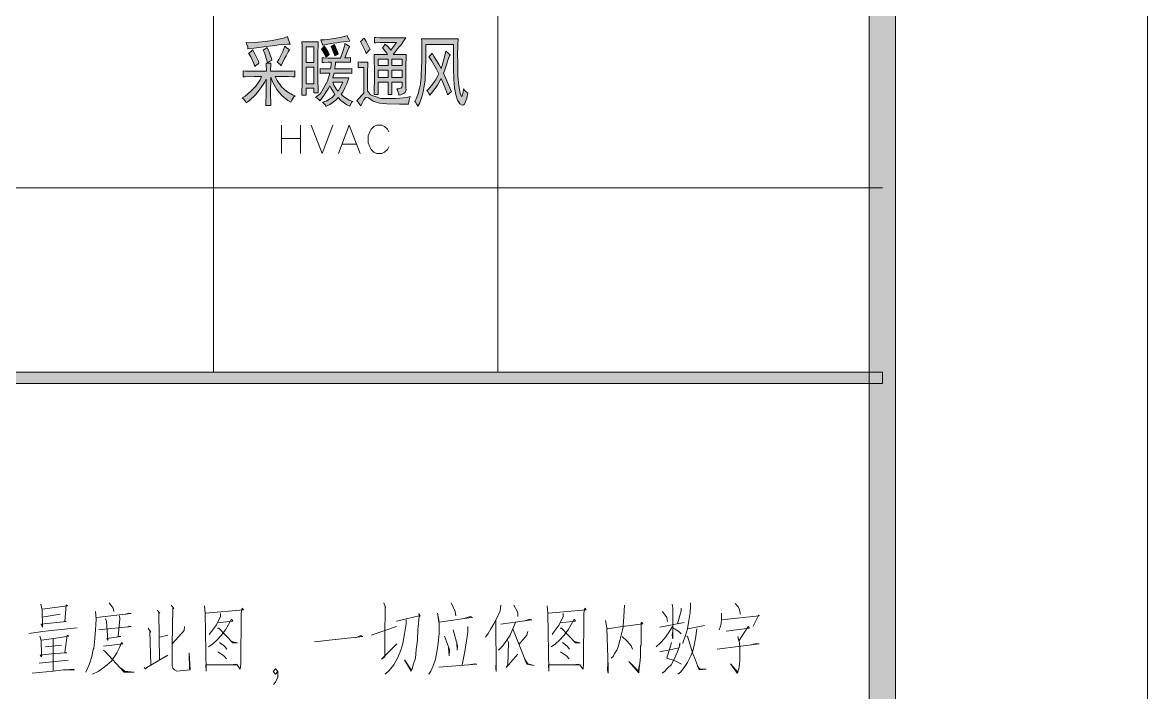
# Model space of a CAD drawing. Header units: millimetres. Extents: x 0 to 829, y 0 to 586.
# Drawn here: x 787.32 to 829.15, y 433.34 to 458.25 of the extents above; entities that cross this region are included whole.
import ezdxf

# ---------------------------------------------------------------- set-up
doc = ezdxf.new("R2010")
doc.units = ezdxf.units.MM

msp = doc.modelspace()

# ---------------------------------------------------------------- hatches: boundary and pattern name
h = msp.add_hatch(color=0)
h.dxf.hatch_style = 2
h.paths.add_polyline_path([(819.788528, 9.36625), (818.80075, 10.3505), (818.80075, 575.281778), (819.788528, 576.266028)])
h = msp.add_hatch(color=0)
h.dxf.hatch_style = 2
h.paths.add_polyline_path([(797.277778, 457.454), (797.179, 457.454), (796.847389, 457.42225), (796.618083, 457.3905), (796.38525, 457.362278), (795.930167, 457.302306), (795.704389, 457.274083), (795.693806, 457.348167), (795.655, 457.464583), (795.630306, 457.506917), (795.725556, 457.503389), (796.085389, 457.524556), (796.346444, 457.552778), (796.6075, 457.581), (797.02025, 457.669194), (797.171944, 457.729167), (797.193111, 457.651556), (797.246028, 457.513972)])
h = msp.add_hatch(color=0)
h.dxf.hatch_style = 2
h.paths.add_polyline_path([(798.410194, 457.609222), (798.554833, 457.61275), (798.837056, 457.6445), (798.981694, 457.669194), (799.126333, 457.693889), (799.327417, 457.746806), (799.387389, 457.775028), (799.408556, 457.715056), (799.461472, 457.609222), (799.493222, 457.563361), (799.376806, 457.552778), (799.133389, 457.521028), (799.002861, 457.503389), (798.872333, 457.482222), (798.611278, 457.436361), (798.477222, 457.408139), (798.466639, 457.475167), (798.431361, 457.573944)])
h = msp.add_hatch(color=0)
h.paths.add_polyline_path([(801.574611, 457.686833), (801.518167, 457.598639), (801.394694, 457.429306), (801.331194, 457.351694), (801.267694, 457.274083), (801.151278, 457.129444), (801.101889, 457.062417), (801.585194, 457.062417), (801.581667, 456.942472), (801.574611, 456.702583), (801.574611, 456.586167), (801.574611, 455.820639), (801.581667, 455.746556), (801.549917, 455.654833), (801.518167, 455.630139), (801.482889, 455.608972), (801.384111, 455.570167), (801.317083, 455.552528), (801.310028, 455.605444), (801.267694, 455.721861), (801.235944, 455.785361), (801.295917, 455.792417), (801.380583, 455.810056), (801.40175, 455.820639), (801.422917, 455.831222), (801.437028, 455.937056), (801.4335, 456.032306), (801.059556, 456.032306), (801.059556, 455.577222), (800.911389, 455.577222), (800.911389, 456.032306), (800.5445, 456.032306), (800.5445, 455.577222), (800.392806, 455.577222), (800.396333, 455.760667), (800.403389, 456.124028), (800.403389, 456.307472), (800.403389, 456.490917), (800.396333, 456.868389), (800.392806, 457.062417), (800.886694, 457.062417), (800.865528, 457.108278), (800.773806, 457.23175), (800.70325, 457.309361), (800.731472, 457.341111), (800.784389, 457.415194), (800.809083, 457.454), (800.886694, 457.376389), (800.989, 457.259972), (801.017222, 457.221167), (801.08425, 457.312889), (801.190083, 457.457528), (801.225361, 457.506917), (800.692667, 457.506917), (800.611528, 457.506917), (800.463361, 457.503389), (800.403389, 457.496333), (800.403389, 457.697417), (800.463361, 457.690361), (800.600944, 457.686833), (800.675028, 457.686833)])
h.paths.add_polyline_path([(801.4335, 456.208694), (801.4335, 456.476806), (801.059556, 456.476806), (801.059556, 456.208694)])
h.paths.add_polyline_path([(800.911389, 456.208694), (800.911389, 456.476806), (800.5445, 456.476806), (800.5445, 456.208694)])
h.paths.add_polyline_path([(801.4335, 456.653194), (801.4335, 456.896611), (801.059556, 456.896611), (801.059556, 456.653194)])
h.paths.add_polyline_path([(800.911389, 456.653194), (800.911389, 456.896611), (800.5445, 456.896611), (800.5445, 456.653194)])
h = msp.add_hatch(color=0)
h.dxf.hatch_style = 2
h.paths.add_polyline_path([(796.420528, 457.330528), (796.491083, 457.154139), (796.57575, 456.91425), (796.586333, 456.854278), (796.540472, 456.829583), (796.462861, 456.780194), (796.431111, 456.751972), (796.409944, 456.854278), (796.328806, 457.090639), (796.272361, 457.23175), (796.307639, 457.245861), (796.38525, 457.298778)])
h = msp.add_hatch(color=0)
h.dxf.hatch_style = 2
h.paths.add_polyline_path([(797.246028, 457.23175), (797.200167, 457.157667), (797.122556, 457.020083), (797.087278, 456.953056), (797.055528, 456.886028), (796.977917, 456.730806), (796.939111, 456.642611), (796.907361, 456.674361), (796.833278, 456.741389), (796.787417, 456.776667), (796.850917, 456.8825), (796.995556, 457.178833), (797.080222, 457.376389), (797.126083, 457.330528), (797.207222, 457.259972)])
h = msp.add_hatch(color=0)
h.paths.add_polyline_path([(798.311417, 457.531611), (798.307889, 457.401083), (798.304361, 457.154139), (798.304361, 457.030667), (798.304361, 456.198111), (798.304361, 456.060528), (798.307889, 455.781833), (798.311417, 455.64425), (798.152667, 455.64425), (798.152667, 455.810056), (797.870444, 455.810056), (797.870444, 455.552528), (797.711694, 455.552528), (797.711694, 455.686583), (797.715222, 455.958222), (797.71875, 456.099333), (797.71875, 457.030667), (797.71875, 457.154139), (797.715222, 457.401083), (797.711694, 457.531611)])
h.paths.add_polyline_path([(798.152667, 455.975861), (798.152667, 456.59675), (797.870444, 456.59675), (797.870444, 455.975861)])
h.paths.add_polyline_path([(798.152667, 456.762556), (798.152667, 457.351694), (797.870444, 457.351694), (797.870444, 456.762556)])
h = msp.add_hatch(color=0)
h.paths.add_polyline_path([(798.470167, 455.287944), (798.60775, 455.32675), (798.840583, 455.471389), (798.935833, 455.577222), (798.879389, 455.658361), (798.780611, 455.820639), (798.745333, 455.89825), (798.688889, 455.781833), (798.501917, 455.503139), (798.371389, 455.344389), (798.350222, 455.383194), (798.272611, 455.443167), (798.219694, 455.464333), (798.399611, 455.619556), (798.660667, 456.074639), (798.745333, 456.3745), (798.618333, 456.3745), (798.441944, 456.370972), (798.3855, 456.363917), (798.3855, 456.543833), (798.434889, 456.536778), (798.628917, 456.529722), (798.770028, 456.529722), (798.780611, 456.575583), (798.79825, 456.699056), (798.801778, 456.776667), (798.688889, 456.776667), (798.519556, 456.769611), (798.463111, 456.762556), (798.463111, 456.942472), (798.537194, 456.935417), (798.681833, 456.931889), (798.752389, 456.931889), (799.143972, 456.931889), (799.218056, 457.140028), (799.302722, 457.415194), (799.309778, 457.475167), (799.352111, 457.446944), (799.440306, 457.3905), (799.486167, 457.362278), (799.450889, 457.309361), (799.362694, 457.097694), (799.302722, 456.942472), (799.355639, 456.942472), (799.465, 456.946), (799.517917, 456.953056), (799.517917, 456.776667), (798.960528, 456.776667), (798.953472, 456.699056), (798.935833, 456.575583), (798.928778, 456.529722), (799.334472, 456.529722), (799.397972, 456.529722), (799.514389, 456.536778), (799.570833, 456.543833), (799.570833, 456.363917), (799.517917, 456.370972), (799.408556, 456.3745), (799.345056, 456.3745), (798.904083, 456.3745), (798.854694, 456.198111), (799.450889, 456.198111), (799.43325, 456.1205), (799.376806, 455.968806), (799.345056, 455.89825), (799.309778, 455.827694), (799.225111, 455.668944), (799.168667, 455.587806), (799.253333, 455.503139), (799.468528, 455.369083), (799.602583, 455.319694), (799.570833, 455.291472), (799.510861, 455.203278), (799.486167, 455.143306), (799.376806, 455.192694), (799.161611, 455.354972), (799.05225, 455.464333), (798.974639, 455.369083), (798.748861, 455.203278), (798.604222, 455.132722), (798.583056, 455.175056), (798.516028, 455.252667)])
h.paths.add_polyline_path([(799.05225, 455.697167), (799.112222, 455.781833), (799.196889, 455.947639), (799.228639, 456.032306), (798.854694, 456.032306), (798.8935, 455.93), (798.995806, 455.764194)])
h = msp.add_hatch(color=0)
h.dxf.hatch_style = 2
h.paths.add_polyline_path([(798.54425, 457.386972), (798.590111, 457.312889), (798.681833, 457.154139), (798.727694, 457.062417), (798.695944, 457.04125), (798.632444, 456.991861), (798.604222, 456.963639), (798.561889, 457.058889), (798.477222, 457.207056), (798.434889, 457.2635), (798.470167, 457.302306), (798.523083, 457.362278)])
h = msp.add_hatch(color=0)
h.dxf.hatch_style = 2
h.paths.add_polyline_path([(798.928778, 457.0095), (798.900556, 457.108278), (798.833528, 457.281139), (798.794722, 457.351694), (798.826472, 457.369333), (798.889972, 457.415194), (798.918194, 457.439889), (798.964056, 457.341111), (799.034611, 457.164722), (799.062833, 457.087111), (799.027556, 457.062417), (798.960528, 457.023611)])
h = msp.add_hatch(color=0)
h.dxf.hatch_style = 2
h.paths.add_polyline_path([(800.025917, 457.67625), (800.096472, 457.542194), (800.209361, 457.330528), (800.251694, 457.252917), (800.205833, 457.221167), (800.13175, 457.140028), (800.103528, 457.097694), (800.071778, 457.178833), (799.965944, 457.401083), (799.884806, 457.542194), (799.920083, 457.573944), (799.990639, 457.640972)])
h = msp.add_hatch(color=0)
h.dxf.hatch_style = 2
h.paths.add_polyline_path([(803.514889, 457.640972), (803.507833, 457.418722), (803.500778, 457.016556), (803.504306, 456.836639), (803.507833, 456.656722), (803.511361, 456.363917), (803.511361, 456.254556), (803.514889, 456.141667), (803.543111, 455.894722), (803.571333, 455.760667), (803.596028, 455.623083), (803.641889, 455.499611), (803.659528, 455.510194), (803.673639, 455.520778), (803.705389, 455.658361), (803.715972, 455.785361), (803.754778, 455.735972), (803.835917, 455.665417), (803.881778, 455.64425), (803.842972, 455.436111), (803.754778, 455.213861), (803.712444, 455.192694), (803.670111, 455.175056), (803.581917, 455.224444), (803.543111, 455.291472), (803.500778, 455.362028), (803.43375, 455.566639), (803.412583, 455.697167), (803.387889, 455.831222), (803.363194, 456.116972), (803.359667, 456.268667), (803.352611, 456.423889), (803.349083, 457.0095), (803.349083, 457.439889), (802.318972, 457.439889), (802.318972, 456.991861), (802.308389, 456.399194), (802.297806, 456.254556), (802.287222, 456.109917), (802.244889, 455.820639), (802.213139, 455.676), (802.181389, 455.531361), (802.089667, 455.266778), (802.026167, 455.143306), (801.987361, 455.19975), (801.930917, 455.287944), (801.90975, 455.319694), (801.962667, 455.414944), (802.047333, 455.640722), (802.075556, 455.77125), (802.103778, 455.901778), (802.142583, 456.194583), (802.149639, 456.360389), (802.160222, 456.522667), (802.167278, 456.8825), (802.167278, 457.076528), (802.167278, 457.270556), (802.16375, 457.552778), (802.160222, 457.640972)])
h = msp.add_hatch(color=0)
h.dxf.hatch_style = 2
h.paths.add_polyline_path([(795.880778, 457.23175), (795.976028, 457.062417), (796.092444, 456.819), (796.113611, 456.741389), (796.078333, 456.720222), (796.000722, 456.66025), (795.954861, 456.621444), (795.923111, 456.730806), (795.810222, 456.974222), (795.729083, 457.108278), (795.764361, 457.129444), (795.838444, 457.192944)])
h = msp.add_hatch(color=0)
h.dxf.hatch_style = 2
h.paths.add_polyline_path([(803.225611, 457.051833), (803.200917, 457.0095), (803.140944, 456.857806), (803.109194, 456.751972), (803.073917, 456.646139), (803.006889, 456.459167), (802.975139, 456.3745), (803.066861, 456.176944), (803.2115, 455.827694), (803.267944, 455.676), (803.225611, 455.647778), (803.155056, 455.591333), (803.126833, 455.566639), (803.095083, 455.658361), (802.978667, 455.958222), (802.890472, 456.166361), (802.844611, 456.081694), (802.749361, 455.926472), (802.699972, 455.852389), (802.650583, 455.781833), (802.534167, 455.630139), (802.467139, 455.552528), (802.435389, 455.616028), (802.375417, 455.697167), (802.350722, 455.721861), (802.41775, 455.774778), (802.54475, 455.922944), (802.60825, 456.014667), (802.67175, 456.106389), (802.767, 456.268667), (802.79875, 456.34275), (802.717611, 456.519139), (802.534167, 456.836639), (802.435389, 456.974222), (802.470667, 457.0095), (802.530639, 457.076528), (802.551806, 457.108278), (802.632944, 456.981278), (802.79875, 456.699056), (802.883417, 456.543833), (802.929278, 456.66025), (803.017472, 456.981278), (803.059806, 457.185889)])
h = msp.add_hatch(color=0)
h.dxf.hatch_style = 2
h.paths.add_polyline_path([(796.388778, 456.441528), (796.388778, 456.490917), (796.38525, 456.642611), (796.378194, 456.741389), (796.554583, 456.741389), (796.551056, 456.653194), (796.547528, 456.5015), (796.547528, 456.441528), (797.14725, 456.441528), (797.207222, 456.441528), (797.358917, 456.448583), (797.447111, 456.452111), (797.447111, 456.229861), (797.358917, 456.236917), (797.21075, 456.243972), (797.154306, 456.243972), (796.720389, 456.243972), (796.787417, 456.092278), (796.953222, 455.859444), (797.048472, 455.774778), (797.14725, 455.693639), (797.355389, 455.570167), (797.461222, 455.531361), (797.408306, 455.489028), (797.330694, 455.365556), (797.302472, 455.287944), (797.186056, 455.347917), (796.974389, 455.527833), (796.875611, 455.64425), (796.776833, 455.760667), (796.618083, 456.046417), (796.554583, 456.219278), (796.547528, 455.619556), (796.547528, 455.527833), (796.551056, 455.298528), (796.554583, 455.164472), (796.364083, 455.164472), (796.371139, 455.305583), (796.378194, 455.531361), (796.378194, 455.619556), (796.378194, 456.15225), (796.318222, 456.02525), (796.163, 455.785361), (796.071278, 455.676), (795.979556, 455.566639), (795.764361, 455.3585), (795.637361, 455.266778), (795.609139, 455.319694), (795.535056, 455.414944), (795.489194, 455.45375), (795.598556, 455.513722), (795.803167, 455.683056), (795.901944, 455.785361), (795.997194, 455.891194), (796.155944, 456.1205), (796.212389, 456.243972), (795.944278, 456.243972), (795.598556, 456.236917), (795.520944, 456.229861), (795.520944, 456.452111), (795.609139, 456.448583), (796.043056, 456.441528)])
h = msp.add_hatch(color=0)
h.dxf.hatch_style = 2
h.paths.add_polyline_path([(800.159972, 456.776667), (800.156444, 456.663778), (800.152917, 456.462694), (800.152917, 456.3745), (800.152917, 455.70775), (800.255222, 455.570167), (800.63975, 455.432583), (800.918444, 455.432583), (801.197139, 455.432583), (801.606361, 455.464333), (801.733361, 455.499611), (801.708667, 455.432583), (801.680444, 455.291472), (801.676917, 455.220917), (801.341778, 455.213861), (800.869056, 455.227972), (800.731472, 455.242083), (800.590361, 455.259722), (800.364583, 455.333806), (800.276389, 455.393778), (800.188194, 455.450222), (800.071778, 455.467861), (800.043556, 455.425528), (800.015333, 455.383194), (799.944778, 455.249139), (799.902444, 455.153889), (799.863639, 455.210333), (799.789556, 455.305583), (799.75075, 455.344389), (799.817778, 455.422), (799.948306, 455.566639), (800.011806, 455.630139), (800.011806, 456.586167), (799.976528, 456.586167), (799.874222, 456.582639), (799.803667, 456.575583), (799.803667, 456.78725), (799.870694, 456.780194), (800.047083, 456.776667)])
h = msp.add_hatch(color=0)
h.dxf.hatch_style = 2
h.paths.add_polyline_path([(769.958667, 444.831611), (769.958667, 445.254944), (819.294639, 445.254944), (819.294639, 444.831611)])

# ---------------------------------------------------------------- linework, layer by layer
at = {"color": 0, "lineweight": 0}
for points in [[(0, 0), (0, 585.632278), (829.154778, 585.632278), (829.154778, 0)], [(819.788528, 9.36625), (818.80075, 10.3505), (818.80075, 575.281778), (819.788528, 576.266028)], [(797.277778, 457.454), (797.179, 457.454), (796.847389, 457.42225), (796.618083, 457.3905), (796.38525, 457.362278), (795.930167, 457.302306), (795.704389, 457.274083), (795.693806, 457.348167), (795.655, 457.464583), (795.630306, 457.506917), (795.725556, 457.503389), (796.085389, 457.524556), (796.346444, 457.552778), (796.6075, 457.581), (797.02025, 457.669194), (797.171944, 457.729167), (797.193111, 457.651556), (797.246028, 457.513972)], [(798.410194, 457.609222), (798.554833, 457.61275), (798.837056, 457.6445), (798.981694, 457.669194), (799.126333, 457.693889), (799.327417, 457.746806), (799.387389, 457.775028), (799.408556, 457.715056), (799.461472, 457.609222), (799.493222, 457.563361), (799.376806, 457.552778), (799.133389, 457.521028), (799.002861, 457.503389), (798.872333, 457.482222), (798.611278, 457.436361), (798.477222, 457.408139), (798.466639, 457.475167), (798.431361, 457.573944)], [(801.574611, 457.686833), (801.518167, 457.598639), (801.394694, 457.429306), (801.331194, 457.351694), (801.267694, 457.274083), (801.151278, 457.129444), (801.101889, 457.062417), (801.585194, 457.062417), (801.581667, 456.942472), (801.574611, 456.702583), (801.574611, 456.586167), (801.574611, 455.820639), (801.581667, 455.746556), (801.549917, 455.654833), (801.518167, 455.630139), (801.482889, 455.608972), (801.384111, 455.570167), (801.317083, 455.552528), (801.310028, 455.605444), (801.267694, 455.721861), (801.235944, 455.785361), (801.295917, 455.792417), (801.380583, 455.810056), (801.40175, 455.820639), (801.422917, 455.831222), (801.437028, 455.937056), (801.4335, 456.032306), (801.059556, 456.032306), (801.059556, 455.577222), (800.911389, 455.577222), (800.911389, 456.032306), (800.5445, 456.032306), (800.5445, 455.577222), (800.392806, 455.577222), (800.396333, 455.760667), (800.403389, 456.124028), (800.403389, 456.307472), (800.403389, 456.490917), (800.396333, 456.868389), (800.392806, 457.062417), (800.886694, 457.062417), (800.865528, 457.108278), (800.773806, 457.23175), (800.70325, 457.309361), (800.731472, 457.341111), (800.784389, 457.415194), (800.809083, 457.454), (800.886694, 457.376389), (800.989, 457.259972), (801.017222, 457.221167), (801.08425, 457.312889), (801.190083, 457.457528), (801.225361, 457.506917), (800.692667, 457.506917), (800.611528, 457.506917), (800.463361, 457.503389), (800.403389, 457.496333), (800.403389, 457.697417), (800.463361, 457.690361), (800.600944, 457.686833), (800.675028, 457.686833)], [(796.420528, 457.330528), (796.491083, 457.154139), (796.57575, 456.91425), (796.586333, 456.854278), (796.540472, 456.829583), (796.462861, 456.780194), (796.431111, 456.751972), (796.409944, 456.854278), (796.328806, 457.090639), (796.272361, 457.23175), (796.307639, 457.245861), (796.38525, 457.298778)], [(797.246028, 457.23175), (797.200167, 457.157667), (797.122556, 457.020083), (797.087278, 456.953056), (797.055528, 456.886028), (796.977917, 456.730806), (796.939111, 456.642611), (796.907361, 456.674361), (796.833278, 456.741389), (796.787417, 456.776667), (796.850917, 456.8825), (796.995556, 457.178833), (797.080222, 457.376389), (797.126083, 457.330528), (797.207222, 457.259972)], [(798.311417, 457.531611), (798.307889, 457.401083), (798.304361, 457.154139), (798.304361, 457.030667), (798.304361, 456.198111), (798.304361, 456.060528), (798.307889, 455.781833), (798.311417, 455.64425), (798.152667, 455.64425), (798.152667, 455.810056), (797.870444, 455.810056), (797.870444, 455.552528), (797.711694, 455.552528), (797.711694, 455.686583), (797.715222, 455.958222), (797.71875, 456.099333), (797.71875, 457.030667), (797.71875, 457.154139), (797.715222, 457.401083), (797.711694, 457.531611)], [(798.152667, 456.762556), (798.152667, 457.351694), (797.870444, 457.351694), (797.870444, 456.762556)], [(798.470167, 455.287944), (798.60775, 455.32675), (798.840583, 455.471389), (798.935833, 455.577222), (798.879389, 455.658361), (798.780611, 455.820639), (798.745333, 455.89825), (798.688889, 455.781833), (798.501917, 455.503139), (798.371389, 455.344389), (798.350222, 455.383194), (798.272611, 455.443167), (798.219694, 455.464333), (798.399611, 455.619556), (798.660667, 456.074639), (798.745333, 456.3745), (798.618333, 456.3745), (798.441944, 456.370972), (798.3855, 456.363917), (798.3855, 456.543833), (798.434889, 456.536778), (798.628917, 456.529722), (798.770028, 456.529722), (798.780611, 456.575583), (798.79825, 456.699056), (798.801778, 456.776667), (798.688889, 456.776667), (798.519556, 456.769611), (798.463111, 456.762556), (798.463111, 456.942472), (798.537194, 456.935417), (798.681833, 456.931889), (798.752389, 456.931889), (799.143972, 456.931889), (799.218056, 457.140028), (799.302722, 457.415194), (799.309778, 457.475167), (799.352111, 457.446944), (799.440306, 457.3905), (799.486167, 457.362278), (799.450889, 457.309361), (799.362694, 457.097694), (799.302722, 456.942472), (799.355639, 456.942472), (799.465, 456.946), (799.517917, 456.953056), (799.517917, 456.776667), (798.960528, 456.776667), (798.953472, 456.699056), (798.935833, 456.575583), (798.928778, 456.529722), (799.334472, 456.529722), (799.397972, 456.529722), (799.514389, 456.536778), (799.570833, 456.543833), (799.570833, 456.363917), (799.517917, 456.370972), (799.408556, 456.3745), (799.345056, 456.3745), (798.904083, 456.3745), (798.854694, 456.198111), (799.450889, 456.198111), (799.43325, 456.1205), (799.376806, 455.968806), (799.345056, 455.89825), (799.309778, 455.827694), (799.225111, 455.668944), (799.168667, 455.587806), (799.253333, 455.503139), (799.468528, 455.369083), (799.602583, 455.319694), (799.570833, 455.291472), (799.510861, 455.203278), (799.486167, 455.143306), (799.376806, 455.192694), (799.161611, 455.354972), (799.05225, 455.464333), (798.974639, 455.369083), (798.748861, 455.203278), (798.604222, 455.132722), (798.583056, 455.175056), (798.516028, 455.252667)], [(798.54425, 457.386972), (798.590111, 457.312889), (798.681833, 457.154139), (798.727694, 457.062417), (798.695944, 457.04125), (798.632444, 456.991861), (798.604222, 456.963639), (798.561889, 457.058889), (798.477222, 457.207056), (798.434889, 457.2635), (798.470167, 457.302306), (798.523083, 457.362278)], [(798.928778, 457.0095), (798.900556, 457.108278), (798.833528, 457.281139), (798.794722, 457.351694), (798.826472, 457.369333), (798.889972, 457.415194), (798.918194, 457.439889), (798.964056, 457.341111), (799.034611, 457.164722), (799.062833, 457.087111), (799.027556, 457.062417), (798.960528, 457.023611)], [(800.025917, 457.67625), (800.096472, 457.542194), (800.209361, 457.330528), (800.251694, 457.252917), (800.205833, 457.221167), (800.13175, 457.140028), (800.103528, 457.097694), (800.071778, 457.178833), (799.965944, 457.401083), (799.884806, 457.542194), (799.920083, 457.573944), (799.990639, 457.640972)], [(803.514889, 457.640972), (803.507833, 457.418722), (803.500778, 457.016556), (803.504306, 456.836639), (803.507833, 456.656722), (803.511361, 456.363917), (803.511361, 456.254556), (803.514889, 456.141667), (803.543111, 455.894722), (803.571333, 455.760667), (803.596028, 455.623083), (803.641889, 455.499611), (803.659528, 455.510194), (803.673639, 455.520778), (803.705389, 455.658361), (803.715972, 455.785361), (803.754778, 455.735972), (803.835917, 455.665417), (803.881778, 455.64425), (803.842972, 455.436111), (803.754778, 455.213861), (803.712444, 455.192694), (803.670111, 455.175056), (803.581917, 455.224444), (803.543111, 455.291472), (803.500778, 455.362028), (803.43375, 455.566639), (803.412583, 455.697167), (803.387889, 455.831222), (803.363194, 456.116972), (803.359667, 456.268667), (803.352611, 456.423889), (803.349083, 457.0095), (803.349083, 457.439889), (802.318972, 457.439889), (802.318972, 456.991861), (802.308389, 456.399194), (802.297806, 456.254556), (802.287222, 456.109917), (802.244889, 455.820639), (802.213139, 455.676), (802.181389, 455.531361), (802.089667, 455.266778), (802.026167, 455.143306), (801.987361, 455.19975), (801.930917, 455.287944), (801.90975, 455.319694), (801.962667, 455.414944), (802.047333, 455.640722), (802.075556, 455.77125), (802.103778, 455.901778), (802.142583, 456.194583), (802.149639, 456.360389), (802.160222, 456.522667), (802.167278, 456.8825), (802.167278, 457.076528), (802.167278, 457.270556), (802.16375, 457.552778), (802.160222, 457.640972)], [(795.880778, 457.23175), (795.976028, 457.062417), (796.092444, 456.819), (796.113611, 456.741389), (796.078333, 456.720222), (796.000722, 456.66025), (795.954861, 456.621444), (795.923111, 456.730806), (795.810222, 456.974222), (795.729083, 457.108278), (795.764361, 457.129444), (795.838444, 457.192944)], [(800.911389, 456.653194), (800.911389, 456.896611), (800.5445, 456.896611), (800.5445, 456.653194)], [(801.4335, 456.653194), (801.4335, 456.896611), (801.059556, 456.896611), (801.059556, 456.653194)], [(803.225611, 457.051833), (803.200917, 457.0095), (803.140944, 456.857806), (803.109194, 456.751972), (803.073917, 456.646139), (803.006889, 456.459167), (802.975139, 456.3745), (803.066861, 456.176944), (803.2115, 455.827694), (803.267944, 455.676), (803.225611, 455.647778), (803.155056, 455.591333), (803.126833, 455.566639), (803.095083, 455.658361), (802.978667, 455.958222), (802.890472, 456.166361), (802.844611, 456.081694), (802.749361, 455.926472), (802.699972, 455.852389), (802.650583, 455.781833), (802.534167, 455.630139), (802.467139, 455.552528), (802.435389, 455.616028), (802.375417, 455.697167), (802.350722, 455.721861), (802.41775, 455.774778), (802.54475, 455.922944), (802.60825, 456.014667), (802.67175, 456.106389), (802.767, 456.268667), (802.79875, 456.34275), (802.717611, 456.519139), (802.534167, 456.836639), (802.435389, 456.974222), (802.470667, 457.0095), (802.530639, 457.076528), (802.551806, 457.108278), (802.632944, 456.981278), (802.79875, 456.699056), (802.883417, 456.543833), (802.929278, 456.66025), (803.017472, 456.981278), (803.059806, 457.185889)], [(796.388778, 456.441528), (796.388778, 456.490917), (796.38525, 456.642611), (796.378194, 456.741389), (796.554583, 456.741389), (796.551056, 456.653194), (796.547528, 456.5015), (796.547528, 456.441528), (797.14725, 456.441528), (797.207222, 456.441528), (797.358917, 456.448583), (797.447111, 456.452111), (797.447111, 456.229861), (797.358917, 456.236917), (797.21075, 456.243972), (797.154306, 456.243972), (796.720389, 456.243972), (796.787417, 456.092278), (796.953222, 455.859444), (797.048472, 455.774778), (797.14725, 455.693639), (797.355389, 455.570167), (797.461222, 455.531361), (797.408306, 455.489028), (797.330694, 455.365556), (797.302472, 455.287944), (797.186056, 455.347917), (796.974389, 455.527833), (796.875611, 455.64425), (796.776833, 455.760667), (796.618083, 456.046417), (796.554583, 456.219278), (796.547528, 455.619556), (796.547528, 455.527833), (796.551056, 455.298528), (796.554583, 455.164472), (796.364083, 455.164472), (796.371139, 455.305583), (796.378194, 455.531361), (796.378194, 455.619556), (796.378194, 456.15225), (796.318222, 456.02525), (796.163, 455.785361), (796.071278, 455.676), (795.979556, 455.566639), (795.764361, 455.3585), (795.637361, 455.266778), (795.609139, 455.319694), (795.535056, 455.414944), (795.489194, 455.45375), (795.598556, 455.513722), (795.803167, 455.683056), (795.901944, 455.785361), (795.997194, 455.891194), (796.155944, 456.1205), (796.212389, 456.243972), (795.944278, 456.243972), (795.598556, 456.236917), (795.520944, 456.229861), (795.520944, 456.452111), (795.609139, 456.448583), (796.043056, 456.441528)], [(798.152667, 455.975861), (798.152667, 456.59675), (797.870444, 456.59675), (797.870444, 455.975861)], [(800.159972, 456.776667), (800.156444, 456.663778), (800.152917, 456.462694), (800.152917, 456.3745), (800.152917, 455.70775), (800.255222, 455.570167), (800.63975, 455.432583), (800.918444, 455.432583), (801.197139, 455.432583), (801.606361, 455.464333), (801.733361, 455.499611), (801.708667, 455.432583), (801.680444, 455.291472), (801.676917, 455.220917), (801.341778, 455.213861), (800.869056, 455.227972), (800.731472, 455.242083), (800.590361, 455.259722), (800.364583, 455.333806), (800.276389, 455.393778), (800.188194, 455.450222), (800.071778, 455.467861), (800.043556, 455.425528), (800.015333, 455.383194), (799.944778, 455.249139), (799.902444, 455.153889), (799.863639, 455.210333), (799.789556, 455.305583), (799.75075, 455.344389), (799.817778, 455.422), (799.948306, 455.566639), (800.011806, 455.630139), (800.011806, 456.586167), (799.976528, 456.586167), (799.874222, 456.582639), (799.803667, 456.575583), (799.803667, 456.78725), (799.870694, 456.780194), (800.047083, 456.776667)], [(800.911389, 456.208694), (800.911389, 456.476806), (800.5445, 456.476806), (800.5445, 456.208694)], [(801.4335, 456.208694), (801.4335, 456.476806), (801.059556, 456.476806), (801.059556, 456.208694)], [(799.05225, 455.697167), (799.112222, 455.781833), (799.196889, 455.947639), (799.228639, 456.032306), (798.854694, 456.032306), (798.8935, 455.93), (798.995806, 455.764194)], [(769.958667, 444.831611), (769.958667, 445.254944), (819.294639, 445.254944), (819.294639, 444.831611)]]:
    msp.add_lwpolyline(points, close=True, dxfattribs=at)
for points in [[(794.420278, 466.24875), (794.420278, 445.240833)], [(805.000083, 466.24875), (805.000083, 445.240833)], [(796.946167, 453.379417), (796.946167, 454.441278)], [(797.65525, 454.441278), (797.65525, 453.379417)], [(798.057417, 454.441278), (798.463111, 453.379417), (798.865278, 454.441278)], [(799.069889, 453.379417), (799.472056, 454.441278), (799.87775, 453.379417)], [(800.936083, 454.187278), (800.886694, 454.289583), (800.784389, 454.391889), (800.685611, 454.441278), (800.481, 454.441278), (800.382222, 454.391889), (800.279917, 454.289583), (800.230528, 454.187278), (800.177611, 454.035583), (800.177611, 453.785111), (800.230528, 453.633417), (800.279917, 453.531111), (800.382222, 453.432333), (800.481, 453.379417), (800.685611, 453.379417), (800.784389, 453.432333), (800.886694, 453.531111), (800.936083, 453.633417)], [(796.946167, 453.936806), (797.65525, 453.936806)], [(799.221583, 453.735722), (799.726056, 453.735722)], [(769.8105, 452.112944), (819.294639, 452.112944)], [(787.996194, 436.629528), (788.045583, 436.421389), (788.063222, 435.772278), (788.010306, 435.878111), (788.948694, 435.983944), (788.899306, 435.983944), (788.948694, 436.608361), (788.998083, 436.566028), (788.045583, 436.442556)], [(790.03525, 436.357889), (790.052889, 436.065083), (790.03525, 435.669972), (790.0035, 435.356), (789.968222, 434.978528), (789.950583, 434.936194), (789.901194, 434.685722), (789.816528, 434.414083), (789.71775, 434.205944), (789.668361, 434.100111)], [(790.536194, 436.671861), (790.687889, 436.484889), (790.719639, 436.357889)], [(792.324778, 436.400222), (792.427083, 436.294389), (792.391806, 436.315556), (792.409444, 434.541083)], [(792.843361, 436.587194), (792.945667, 436.463722), (792.910389, 436.484889), (792.878639, 435.105528), (792.878639, 434.519917), (792.878639, 434.350583), (792.910389, 434.248278), (792.977417, 434.184778), (793.062083, 434.142444), (793.548917, 434.184778), (793.513639, 434.812722), (793.531278, 434.205944)], [(794.081611, 436.566028), (794.116889, 436.294389), (794.148639, 434.142444), (794.131, 434.37175), (795.319861, 434.37175), (795.235194, 434.392917), (795.069389, 434.37175)], [(794.131, 436.294389), (795.538583, 436.421389), (795.485667, 436.484889), (795.453917, 436.294389), (795.436278, 434.414083), (795.418639, 434.205944), (795.302222, 434.37175)], [(800.756167, 436.671861), (800.823194, 436.506056), (800.805556, 436.566028), (800.787917, 435.377167), (800.787917, 434.664556), (800.6715, 434.583417), (801.239472, 435.147861)], [(803.264417, 436.671861), (803.412583, 436.357889), (803.430222, 436.192083)], [(805.102389, 436.587194), (805.088278, 436.379056), (804.968333, 436.128583), (804.851917, 435.899278), (804.7355, 435.712306), (804.636722, 435.542972), (804.534417, 435.398333)], [(805.589222, 436.587194), (805.723278, 436.336722), (805.737389, 436.27675), (805.737389, 436.170917)], [(806.827472, 436.566028), (806.859222, 436.294389), (806.890972, 434.142444), (806.876861, 434.37175), (808.062194, 434.37175), (807.981056, 434.392917), (807.811722, 434.37175)], [(806.876861, 436.294389), (808.280917, 436.421389), (808.231528, 436.484889), (808.19625, 436.294389), (808.182139, 434.414083), (808.1645, 434.205944), (808.048083, 434.37175)], [(809.702611, 436.587194), (809.684972, 436.170917), (809.653222, 435.814611), (809.653222, 435.772278), (809.600306, 435.521806), (809.533278, 435.271333), (809.469778, 435.042028), (809.416861, 434.915028), (809.335722, 434.791556), (809.282806, 434.685722), (809.215778, 434.622222)], [(811.124306, 436.357889), (811.276, 436.128583), (811.30775, 435.983944)], [(811.473556, 436.629528), (811.508833, 436.484889), (811.508833, 435.334833), (811.473556, 435.479472), (811.508833, 435.606472)], [(811.808694, 436.484889), (811.808694, 436.379056), (811.674639, 435.899278)], [(812.161472, 436.671861), (812.161472, 436.548389), (812.143833, 436.315556), (812.094444, 436.02275), (812.045056, 435.712306), (811.978028, 435.458306), (811.893361, 435.229), (811.875722, 435.1655)], [(813.816, 436.650694), (813.932417, 436.527222), (813.981806, 436.421389), (813.999444, 436.336722), (814.017083, 436.255583)], [(788.045583, 436.14975), (788.715861, 436.255583)], [(790.070528, 436.128583), (791.358167, 436.27675), (791.2735, 436.294389), (791.157083, 436.255583)], [(790.402139, 436.08625), (790.437417, 436.001583), (790.486806, 435.2925), (790.455056, 435.356), (790.970111, 435.4195), (790.871333, 435.4195), (790.938361, 436.08625), (790.920722, 436.192083)], [(794.600194, 435.962778), (794.667222, 435.941611), (795.136417, 436.001583), (795.087028, 436.065083), (794.868306, 435.669972), (794.7025, 435.458306), (794.550806, 435.2925), (794.399111, 435.147861), (794.233306, 435.042028)], [(794.684861, 436.27675), (794.684861, 436.170917), (794.533167, 435.856944), (794.349722, 435.606472), (794.265056, 435.500639)], [(801.59225, 436.043917), (801.59225, 435.899278), (801.525222, 435.521806), (801.458194, 435.1655), (801.391167, 434.915028), (801.27475, 434.643389), (801.123056, 434.37175), (800.95725, 434.163611), (800.805556, 434.018972)], [(801.221833, 436.001583), (802.075556, 436.192083), (802.057917, 436.27675), (802.110833, 436.192083), (802.075556, 436.170917), (802.026167, 435.669972), (802.008528, 435.2925), (801.959139, 434.936194), (801.927389, 434.622222), (801.860361, 434.414083), (801.807444, 434.227111), (801.775694, 434.142444), (801.525222, 434.56225), (801.775694, 434.184778)], [(803.765361, 436.107417), (803.984083, 436.170917), (804.051111, 436.128583), (804.015833, 436.128583), (802.812861, 435.962778), (802.745833, 436.294389), (802.812861, 435.878111), (802.812861, 435.542972), (802.777583, 435.1655), (802.728194, 434.855056), (802.678806, 434.583417), (802.594139, 434.329417), (802.509472, 434.142444), (802.428333, 434.018972)], [(804.918944, 436.02275), (804.936583, 434.121278), (804.918944, 434.248278), (804.936583, 434.477583)], [(805.65625, 435.941611), (805.539833, 435.691139), (805.455167, 435.479472), (805.321111, 435.271333), (805.187056, 435.084361), (805.02125, 434.915028)], [(805.102389, 435.878111), (806.255972, 436.043917), (806.174833, 436.065083), (806.040778, 436.02275)], [(807.342528, 435.962778), (807.409556, 435.941611), (807.87875, 436.001583), (807.829361, 436.065083), (807.610639, 435.669972), (807.444833, 435.458306), (807.293139, 435.2925), (807.144972, 435.147861), (806.975639, 435.042028)], [(807.427194, 436.27675), (807.427194, 436.170917), (807.279028, 435.856944), (807.092056, 435.606472), (807.010917, 435.500639)], [(809.000583, 436.02275), (809.049972, 435.751111), (809.099361, 434.269444), (809.099361, 434.057778), (809.067611, 434.184778), (809.081722, 434.456417)], [(809.067611, 435.712306), (809.702611, 435.814611), (809.734361, 435.814611), (810.387, 435.899278), (810.337611, 435.962778), (810.319972, 435.920444), (810.319972, 435.479472), (810.319972, 435.105528), (810.305861, 435.063194), (810.305861, 434.706889), (810.305861, 434.664556), (810.270583, 434.43525), (810.252944, 434.248278), (810.238833, 434.078944), (809.868417, 434.49875), (810.221194, 434.142444), (810.252944, 434.350583)], [(811.022, 435.772278), (811.925111, 435.941611)], [(813.315056, 436.294389), (813.315056, 436.065083), (813.297417, 435.899278), (813.265667, 435.772278), (813.230389, 435.669972)], [(813.315056, 436.043917), (814.719111, 436.192083), (814.701472, 436.234417), (814.486278, 435.814611)], [(787.55875, 435.542972), (788.162, 435.627639), (789.350861, 435.751111)], [(790.151667, 435.669972), (791.358167, 435.793444), (791.291139, 435.814611), (791.224111, 435.772278)], [(791.993167, 435.729944), (792.091944, 435.585306), (792.060194, 435.606472), (792.091944, 434.37175)], [(793.347833, 435.793444), (793.330194, 435.648806), (792.896278, 435.1655)], [(794.568444, 435.729944), (794.617833, 435.729944), (795.136417, 435.186667), (795.319861, 435.186667), (795.136417, 435.229), (795.05175, 435.271333)], [(800.286972, 435.479472), (801.221833, 435.793444)], [(803.331444, 435.669972), (803.49725, 435.084361), (803.479611, 434.915028), (803.4655, 435.207833)], [(803.881778, 435.793444), (803.881778, 435.585306), (803.765361, 434.872694), (803.666583, 434.37175)], [(805.553944, 435.712306), (806.072528, 434.392917), (806.340639, 434.350583), (806.107806, 434.414083), (805.987861, 434.601056)], [(806.107806, 435.606472), (806.072528, 435.479472), (805.772667, 435.126694)], [(807.310778, 435.729944), (807.360167, 435.729944), (807.87875, 435.186667), (808.062194, 435.186667), (807.87875, 435.229), (807.794083, 435.271333)], [(811.491194, 435.793444), (811.3395, 435.564139), (811.191333, 435.356), (811.039639, 435.186667), (810.887944, 435.042028)], [(811.508833, 435.751111), (811.709917, 435.627639), (811.808694, 435.521806)], [(812.394306, 435.712306), (812.344917, 435.356), (812.295528, 435.105528), (812.242611, 434.893861), (812.175583, 434.706889), (812.045056, 434.456417), (811.925111, 434.269444), (811.791056, 434.100111), (811.692278, 434.018972)], [(812.059167, 435.712306), (812.680056, 435.835778)], [(813.480861, 435.627639), (814.352222, 435.729944), (814.302833, 435.793444), (813.967694, 435.271333)], [(787.960917, 435.437139), (788.010306, 435.271333), (788.027944, 434.770389), (788.027944, 434.664556), (787.978556, 434.728056), (788.497139, 434.791556), (788.966333, 434.812722), (788.899306, 434.833889), (788.980444, 435.479472), (789.047472, 435.437139), (788.4795, 435.356), (788.010306, 435.2925)], [(788.179639, 435.042028), (788.76525, 435.105528)], [(788.461861, 435.356), (788.461861, 434.142444)], [(790.335111, 435.063194), (791.054778, 435.147861), (791.005389, 435.207833), (790.920722, 435.020861), (790.821944, 434.812722), (790.737278, 434.685722), (790.6385, 434.541083), (790.6385, 434.519917), (790.469167, 434.37175), (790.303361, 434.248278), (790.134028, 434.121278), (789.918833, 434.018972)], [(792.726944, 435.479472), (792.409444, 435.398333)], [(794.649583, 435.207833), (794.836556, 435.063194), (794.917694, 434.957361)], [(798.180889, 435.229), (798.949944, 435.313667), (798.964056, 435.313667), (799.969472, 435.4195), (799.902444, 435.458306), (799.701361, 435.377167)], [(803.013944, 435.437139), (803.197389, 434.936194), (803.17975, 434.706889), (803.162111, 434.999694)], [(805.352861, 435.271333), (805.388139, 435.207833), (805.3705, 434.37175), (805.303472, 434.269444), (805.737389, 434.770389)], [(807.395444, 435.207833), (807.578889, 435.063194), (807.663556, 434.957361)], [(809.617944, 435.4195), (809.801389, 435.250167), (809.953083, 435.084361), (810.002472, 434.957361), (809.970722, 435.042028)], [(811.022, 434.855056), (811.741667, 434.999694), (811.759306, 435.186667), (811.759306, 435.105528), (811.674639, 434.855056), (811.558222, 434.583417), (811.441806, 434.37175), (811.30775, 434.248278), (811.191333, 434.121278), (811.106667, 434.057778)], [(811.459444, 435.207833), (811.276, 434.622222), (811.392417, 434.583417), (811.526472, 434.541083), (811.660528, 434.477583), (811.826333, 434.392917)], [(812.027417, 435.437139), (812.059167, 435.398333), (812.2285, 434.812722), (812.344917, 434.541083), (812.461333, 434.248278), (812.496611, 434.184778), (812.747083, 434.205944), (812.496611, 434.227111), (812.411944, 434.350583)], [(813.145722, 434.957361), (814.719111, 435.147861), (814.620333, 435.1655), (814.383972, 435.105528)], [(813.918306, 435.4195), (813.950056, 435.313667), (813.981806, 435.186667), (813.999444, 434.978528), (813.999444, 434.770389), (813.999444, 434.541083), (813.981806, 434.392917), (813.967694, 434.290611), (813.950056, 434.184778), (813.918306, 434.100111), (813.900667, 434.057778), (813.650194, 434.414083), (813.918306, 434.100111)], [(790.321, 434.915028), (790.370389, 434.893861), (791.104167, 434.100111), (791.474583, 434.100111), (791.456944, 434.100111), (791.121806, 434.142444), (790.970111, 434.248278)], [(791.841472, 434.269444), (791.890861, 434.227111), (791.94025, 434.269444), (792.726944, 434.728056)], [(794.582556, 434.855056), (794.801278, 434.706889), (794.903583, 434.601056)], [(807.328417, 434.855056), (807.543611, 434.706889), (807.645917, 434.601056)], [(787.943278, 434.43525), (789.015722, 434.541083)], [(802.795222, 434.290611), (804.216917, 434.392917), (804.13225, 434.414083), (803.931167, 434.37175)], [(787.678694, 434.057778), (788.461861, 434.142444), (788.846389, 434.184778), (789.248556, 434.184778), (789.199167, 434.205944), (788.948694, 434.184778)], [(796.656889, 433.6415), (796.723917, 433.726167), (796.808583, 433.913139), (796.808583, 434.121278), (796.723917, 434.227111), (796.642778, 434.121278), (796.723917, 434.018972), (796.808583, 434.121278)]]:
    msp.add_lwpolyline(points, dxfattribs=at)

doc.saveas('drawing.dxf')
